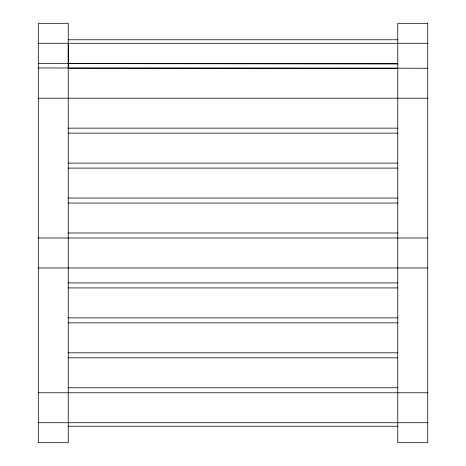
<?xml version="1.0" encoding="UTF-8"?>
<svg xmlns="http://www.w3.org/2000/svg" width="466" height="466" viewBox="0 0 466 466"><rect width="100%" height="100%" fill="white"/><g stroke="black" fill="none" stroke-linecap="round" stroke-linejoin="round"><path stroke-width="0.7" d="M68.234 39.773L397.766 39.773M38.276 43.274L427.724 43.274M38.276 63.615L397.766 63.813L68.252 63.621M397.766 68.217L68.257 68.217L68.234 23.3L38.276 23.3L38.276 442.7L68.234 442.7L68.234 43.274M38.276 98.192L427.724 98.192M68.234 128.15L397.766 128.15M68.234 133.142L397.766 133.142M68.234 163.1L397.766 163.1M68.234 168.092L397.766 168.092M68.234 198.05L397.766 198.05M68.234 203.042L397.766 203.042M68.234 233L397.766 233M38.276 237.992L427.724 237.992M38.276 267.95L427.724 267.95M68.234 282.926L397.766 282.926M68.234 287.924L397.766 287.924M68.234 317.876L397.766 317.876M68.234 322.874L397.766 322.874M68.234 352.826L397.766 352.826M68.234 357.824L397.766 357.824M68.234 387.776L397.766 387.776M38.276 392.774L427.724 392.774M38.276 422.726L427.724 422.726M68.234 426.227L397.766 426.227M38.276 67.972L427.724 68.234M427.724 23.3L397.766 23.3L397.766 442.7L427.724 442.7L427.724 23.3"/></g></svg>
